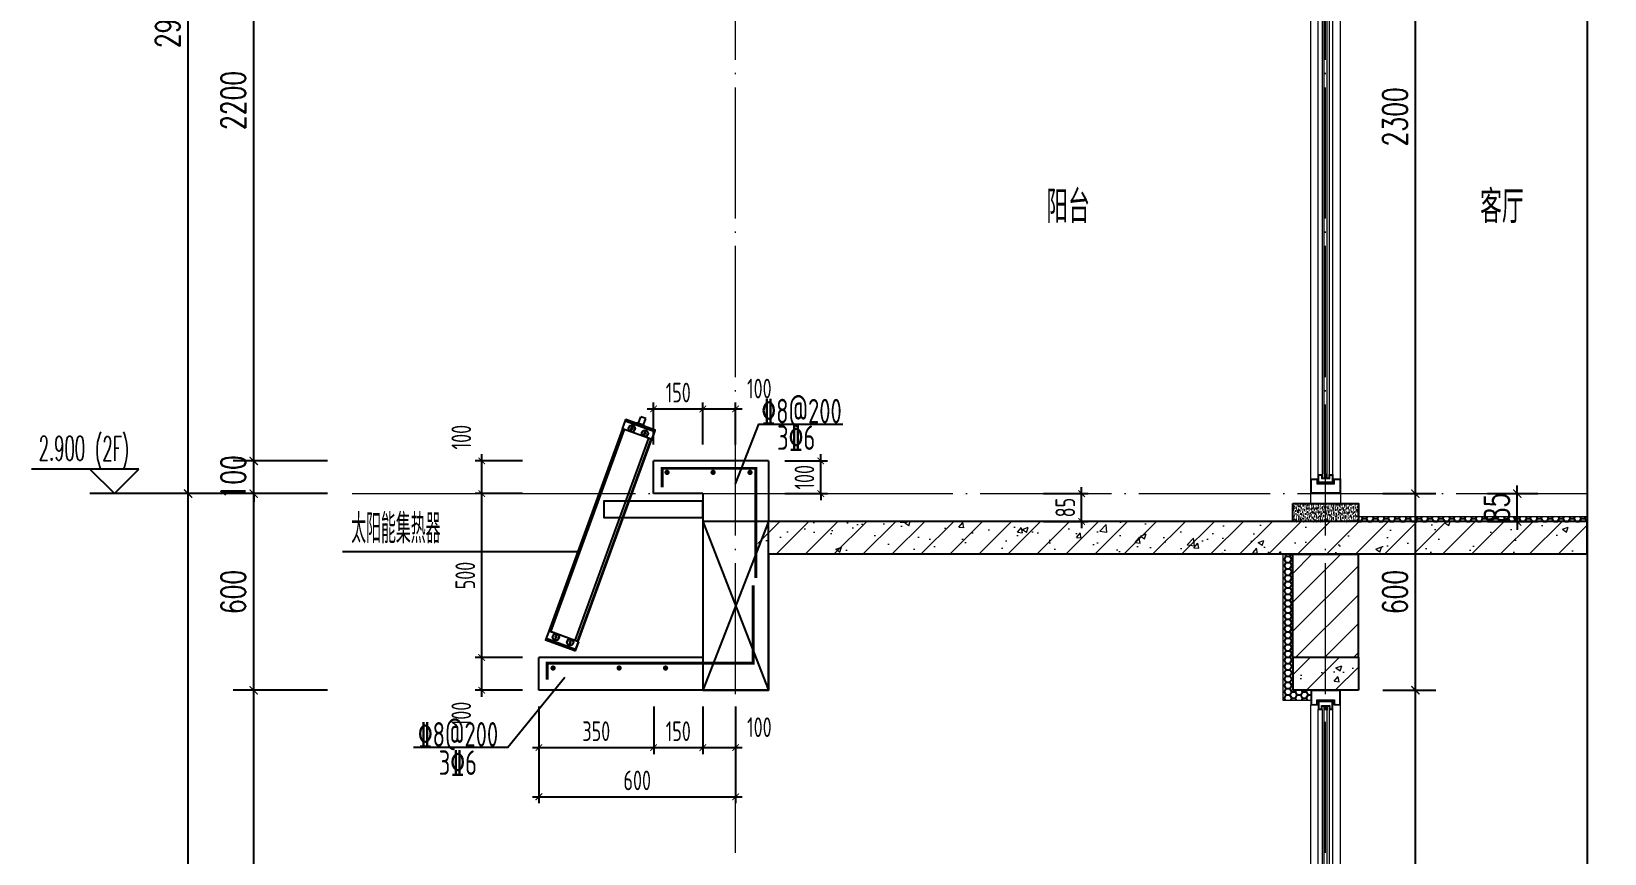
# Model space of a CAD drawing. Extents: x -668857 to 185752, y -270966 to 286822.
# Drawn here: x 45048 to 49847, y 125086 to 127595 of the extents above; entities that cross this region are included whole.
import ezdxf

# ---------------------------------------------------------------- set-up
doc = ezdxf.new("R2010")
doc.units = 0
doc.header["$LTSCALE"] = 1000
doc.linetypes.add('DOTE', pattern=[2.42, 2, -0.2, 0.02, -0.2])
doc.layers.get('0').update_dxf_attribs({"linetype": 'CONTINUOUS'})
doc.layers.get('DEFPOINTS').update_dxf_attribs({"linetype": 'CONTINUOUS'})
for name, color, linetype in [('DIM', 2, 'CONTINUOUS'), ('DIM_ELEV', 3, 'CONTINUOUS'), ('DIM_IDEN', 67, 'CONTINUOUS'), ('DIM_SYMB', 3, 'CONTINUOUS'), ('PUB_DIM', 3, 'CONTINUOUS'), ('PUB_TEXT', 2, 'CONTINUOUS'), ('REIN', 6, 'CONTINUOUS'), ('S-大样-砼线', 7, 'CONTINUOUS'), ('S-引出线', 40, 'CONTINUOUS'), ('TEXT', 2, 'CONTINUOUS'), ('WALL', 5, 'CONTINUOUS'), ('实线层', 7, 'CONTINUOUS'), ('立面-看线', 251, 'CONTINUOUS')]:
    doc.layers.add(name, color=color, linetype=linetype)
for name, color, linetype, lineweight in [('DOTE', 19, 'DOTE', 9), ('PUB_HATCH', 8, 'CONTINUOUS', 9), ('S_WINDOW', 144, 'CONTINUOUS', 15), ('细细', 250, 'CONTINUOUS', 0)]:
    doc.layers.add(name, color=color, linetype=linetype, lineweight=lineweight)
doc.styles.add('_TCH_DIM', font='SIMPLEX.shx', dxfattribs={"width": 0.7, "bigfont": 'GBCBIG.shx'})
doc.styles.add('_TCH_DIM_T3', font='SIMPLEX', dxfattribs={"width": 0.705882, "bigfont": 'GBCBIG'})
doc.styles.add('DIM_FONT_T3', font='SIMPLEX', dxfattribs={"width": 0.705882, "bigfont": 'GBCBIG'})
doc.styles.add('TSSD_DIMENSION', font='Tssdeng.shx', dxfattribs={"width": 0.7, "bigfont": 'tssdchn.shx'})
doc.styles.add('TSSD_REIN', font='tssdeng.shx', dxfattribs={"width": 0.7, "height": 300, "bigfont": 'tssdchn.shx'})
doc.dimstyles.new('_TCH_ARCH&&25', dxfattribs={"dimtxt": 74.375, "dimasz": 25, "dimexe": 62.5, "dimexo": 75, "dimgap": 25, "dimtad": 1, "dimdec": 0, "dimzin": 0, "dimdsep": 46, "dimtxsty": '_TCH_DIM_T3', "dimblk": 'ARCHTICK', "dimcen": 0.09, "dimclrt": 7, "dimazin": 0, "dimtfac": 1, "dimtdec": 0, "dimtix": 1, "dimtmove": 2, "dimatfit": 3, "dimldrblk": 'ARCHTICK', "dimfxl": 1, "dimtolj": 1, "dimtzin": 0, "dimarcsym": 0})
doc.dimstyles.new('TSSD_20_20', dxfattribs={"dimtxt": 60, "dimasz": 20, "dimexe": 20, "dimexo": 50, "dimgap": 20, "dimtad": 1, "dimdec": 0, "dimzin": 0, "dimdsep": 46, "dimtxsty": 'TSSD_DIMENSION', "dimblk": 'ARCHTICK', "dimblk1": 'ARCHTICK', "dimblk2": 'ARCHTICK', "dimcen": 0, "dimdle": 20, "dimclrt": 7, "dimadec": 0, "dimazin": 0, "dimtfac": 1, "dimtdec": 0, "dimtix": 1, "dimtmove": 2, "dimatfit": 3, "dimfxl": 1, "dimtolj": 1, "dimtzin": 0, "dimarcsym": 0})
pattern_1 = [(315, (145053.3697, 680712.4302), (-1.76776695, -1.76776695), []), (315, (145054.5482, 680712.4302), (-1.76776695, -1.76776695), [])]
pattern_2 = [(315, (145053.3697, 678374.192), (-1.76776695, -1.76776695), []), (315, (145054.5482, 678374.192), (-1.76776695, -1.76776695), [])]
pattern_3 = [(45, (-525879.05, 291727.59), (-44.194174, 44.194174), []), (50, (-525879.05, 291727.59), (179.315046, -15.688034), [18.75, -206.25]), (355, (-525879.05, 291727.6), (-34.687833, 188.048033), [15, -165]), (100.4514, (-525864.1, 291726.28), (144.627345, 172.359886), [15.93505, -175.28553]), (46.1842, (-525879.05, 291777.6), (266.81026, -41.37975), [28.125, -309.375]), (96.6356, (-525856.82, 291774.14), (233.66568, 243.52947), [23.90257, -262.92825]), (351.1842, (-525879.05, 291777.6), (233.66549, 243.52965), [22.5, -247.5]), (21, (-525854.05, 291765.09), (149.226763, -100.654723), [18.75, -206.25]), (326, (-525854.05, 291765.1), (60.828833, 181.28751), [15, -165]), (71.4514, (-525841.61, 291756.7), (210.055657, 80.632624), [15.93505, -175.28553]), (37.5, (-525879.05, 291727.59), (3.039964, 83.2234635), [0, -163, 0, -167.5, 0, -165.625]), (7.5, (-525879.05, 291727.59), (65.767384, 98.602928), [0, -95.5, 0, -159.25, 0, -63.125]), (327.5, (-525934.8, 291727.59), (133.455609, -5.638718), [0, -62.5, 0, -195, 0, -258.75]), (317.5, (-525959.8, 291727.59), (145.796542, 25.026246), [0, -81.25, 0, -129.5, 0, -183.75])]

# ---------------------------------------------------------------- blocks, each defined once
blk = doc.blocks.new('afzdfsregf')
at = {"layer": '细细'}
h = blk.add_hatch(dxfattribs=at)
h.set_pattern_fill('金属', color=256, style=0)
h.set_pattern_definition(pattern_1)
h.paths.add_polyline_path([(221063.8, 608913.8), (221043.8, 608913.8), (221043.8, 608927.3), (220993.8, 608927.3), (220993.8, 608913.8), (220973.8, 608913.8), (220973.8, 608958.8), (221063.8, 608958.8)])
h.paths.add_polyline_path([(221045.8, 608929.3), (221045.8, 608915.8), (221061.8, 608915.8), (221061.8, 608956.8), (220975.8, 608956.8), (220975.8, 608915.8), (220991.8, 608915.8), (220991.8, 608929.3)], flags=16)
h = blk.add_hatch(dxfattribs=at)
h.set_pattern_fill('金属', color=256, style=0)
h.set_pattern_definition(pattern_1)
h.paths.add_polyline_path([(220996.3, 608925.3), (220996.3, 608900.3), (221008.3, 608900.3), (221008.3, 608910.3), (221029.3, 608910.3), (221029.3, 608900.3), (221041.3, 608900.3), (221041.3, 608925.3)])
h.paths.add_polyline_path([(221039.3, 608923.3), (221039.3, 608902.3), (221031.3, 608902.3), (221031.3, 608912.3), (221006.3, 608912.3), (221006.3, 608902.3), (220998.3, 608902.3), (220998.3, 608923.3)], flags=16)
h = blk.add_hatch(color=256, dxfattribs=at)
edge = h.paths.add_edge_path()
edge.add_line((221023.3, 608910.3), (221023.3, 608898.3))
edge.add_arc((221018.8, 608890), 9.44, 61.5175, 118.4825)
edge.add_line((221014.3, 608898.3), (221014.3, 608910.3))
edge.add_arc((221018.8, 608918.6), 9.44, 241.5175, 298.4825)
h = blk.add_hatch(color=256, dxfattribs=at)
edge = h.paths.add_edge_path()
edge.add_line((221023.3, 606707.3), (221023.3, 606719.3))
edge.add_arc((221018.8, 606727.6), 9.44, 241.5175, 298.4825, ccw=False)
edge.add_line((221014.3, 606719.3), (221014.3, 606707.3))
edge.add_arc((221018.8, 606699), 9.44, 61.5175, 118.4825, ccw=False)
h = blk.add_hatch(dxfattribs=at)
h.set_pattern_fill('金属', color=256, style=0)
h.set_pattern_definition(pattern_2)
h.paths.add_polyline_path([(221063.8, 606703.8), (221043.8, 606703.8), (221043.8, 606690.3), (220993.8, 606690.3), (220993.8, 606703.8), (220973.8, 606703.8), (220973.8, 606658.8), (221063.8, 606658.8)])
h.paths.add_polyline_path([(221045.8, 606688.3), (221045.8, 606701.8), (221061.8, 606701.8), (221061.8, 606660.8), (220975.8, 606660.8), (220975.8, 606701.8), (220991.8, 606701.8), (220991.8, 606688.3)], flags=16)
h = blk.add_hatch(dxfattribs=at)
h.set_pattern_fill('金属', color=256, style=0)
h.set_pattern_definition(pattern_2)
h.paths.add_polyline_path([(220996.3, 606692.3), (220996.3, 606717.3), (221008.3, 606717.3), (221008.3, 606707.3), (221029.3, 606707.3), (221029.3, 606717.3), (221041.3, 606717.3), (221041.3, 606692.3)])
h.paths.add_polyline_path([(221039.3, 606694.3), (221039.3, 606715.3), (221031.3, 606715.3), (221031.3, 606705.3), (221006.3, 606705.3), (221006.3, 606715.3), (220998.3, 606715.3), (220998.3, 606694.3)], flags=16)
at = {"layer": 'S_WINDOW'}
for p, q in [((220973.8, 606703.8), (220973.8, 608913.8)), ((220996.3, 606717.3), (220996.3, 608900.3)), ((221041.3, 606717.3), (221041.3, 608900.3)), ((221063.8, 606703.8), (221063.8, 608913.8))]:
    blk.add_line(p, q, dxfattribs=at)
for points in [[(220973.8, 608958.8), (220973.8, 608913.8), (220993.8, 608913.8), (220993.8, 608927.3), (221043.8, 608927.3), (221043.8, 608913.8), (221063.8, 608913.8), (221063.8, 608958.8)], [(220975.8, 608956.8), (220975.8, 608915.8), (220991.8, 608915.8), (220991.8, 608929.3), (221045.8, 608929.3), (221045.8, 608915.8), (221061.8, 608915.8), (221061.8, 608956.8)], [(220996.3, 608925.3), (220996.3, 608900.3), (221008.3, 608900.3), (221008.3, 608910.3), (221029.3, 608910.3), (221029.3, 608900.3), (221041.3, 608900.3), (221041.3, 608925.3)], [(220998.3, 608923.3), (220998.3, 608902.3), (221006.3, 608902.3), (221006.3, 608912.3), (221031.3, 608912.3), (221031.3, 608902.3), (221039.3, 608902.3), (221039.3, 608923.3)], [(220973.8, 606658.8), (220973.8, 606703.8), (220993.8, 606703.8), (220993.8, 606690.3), (221043.8, 606690.3), (221043.8, 606703.8), (221063.8, 606703.8), (221063.8, 606658.8)], [(220975.8, 606660.8), (220975.8, 606701.8), (220991.8, 606701.8), (220991.8, 606688.3), (221045.8, 606688.3), (221045.8, 606701.8), (221061.8, 606701.8), (221061.8, 606660.8)], [(220996.3, 606692.3), (220996.3, 606717.3), (221008.3, 606717.3), (221008.3, 606707.3), (221029.3, 606707.3), (221029.3, 606717.3), (221041.3, 606717.3), (221041.3, 606692.3)], [(220998.3, 606694.3), (220998.3, 606715.3), (221006.3, 606715.3), (221006.3, 606705.3), (221031.3, 606705.3), (221031.3, 606715.3), (221039.3, 606715.3), (221039.3, 606694.3)]]:
    blk.add_lwpolyline(points, close=True, dxfattribs=at)
at = {"layer": '细细'}
for points in [[(221008.3, 608900.3), (221008.3, 606717.3)], [(221014.3, 606719.3), (221014.3, 608910.3)], [(221023.3, 606719.3), (221023.3, 608910.3)], [(221029.3, 608900.3), (221029.3, 606717.3)]]:
    blk.add_lwpolyline(points, dxfattribs=at)
for points in [[(221023.3, 608910.3), (221023.3, 608898.3, 0.253805), (221014.3, 608898.3), (221014.3, 608910.3, 0.253805)], [(221023.3, 606707.3), (221023.3, 606719.3, -0.253805), (221014.3, 606719.3), (221014.3, 606707.3, -0.253805)]]:
    blk.add_lwpolyline(points, format="xyb", close=True, dxfattribs=at)
blk = doc.blocks.new('_ArchTick')
at = {"color": 0, "linetype": 'ByBlock', "const_width": 0.15}
blk.add_lwpolyline([(-0.5, -0.5), (0.5, 0.5)], dxfattribs=at)
blk = doc.blocks.new('*D1517')
at = {"layer": 'DEFPOINTS', "color": 0, "transparency": 16777216}
for p in [(49096.1, 125584.6), (49270.1, 125584.6), (49096.1, 123284.6)]:
    blk.add_point(p, dxfattribs=at)
at = {"layer": 'PUB_DIM', "color": 0, "lineweight": -2, "transparency": 16777216}
for p, q in [((49171.1, 125584.6), (49332.6, 125584.6)), ((49270.1, 123284.6), (49270.1, 125584.6)), ((49171.1, 123284.6), (49332.6, 123284.6))]:
    blk.add_line(p, q, dxfattribs=at)
at = {"layer": 'PUB_DIM', "color": 0, "lineweight": -2, "transparency": 16777216, "xscale": 25, "yscale": 25, "zscale": 25}
for p, rotation in [((49270.1, 125584.6), 90), ((49270.1, 123284.6), 270)]:
    blk.add_blockref('_ArchTick', p, dxfattribs=dict(at, rotation=rotation))
at = {"layer": 'PUB_DIM', "color": 7, "transparency": 16777216, "insert": (49207.9, 124434.6), "char_height": 74.38, "attachment_point": 5, "rotation": 90, "style": '_TCH_DIM_T3'}
blk.add_mtext('\\A1;2300', dxfattribs=at)
blk = doc.blocks.new('*D1521')
at = {"layer": 'DEFPOINTS', "color": 0, "transparency": 16777216}
for p in [(45725.9, 125584.6), (46025.9, 125584.6), (46025.9, 123884.6)]:
    blk.add_point(p, dxfattribs=at)
at = {"layer": 'PUB_DIM', "color": 0, "lineweight": -2, "transparency": 16777216}
for p, q in [((45950.9, 125584.6), (45663.4, 125584.6)), ((45725.9, 123884.6), (45725.9, 125584.6)), ((45950.9, 123884.6), (45663.4, 123884.6))]:
    blk.add_line(p, q, dxfattribs=at)
at = {"layer": 'PUB_DIM', "color": 0, "lineweight": -2, "transparency": 16777216, "xscale": 25, "yscale": 25, "zscale": 25}
for p, rotation in [((45725.9, 125584.6), 90), ((45725.9, 123884.6), 270)]:
    blk.add_blockref('_ArchTick', p, dxfattribs=dict(at, rotation=rotation))
at = {"layer": 'PUB_DIM', "color": 7, "transparency": 16777216, "insert": (45663.7, 124734.6), "char_height": 74.38, "attachment_point": 5, "rotation": 90, "style": '_TCH_DIM_T3'}
blk.add_mtext('\\A1;1700', dxfattribs=at)
blk = doc.blocks.new('*D1523')
at = {"layer": 'DEFPOINTS', "color": 0, "transparency": 16777216}
for p in [(45525.9, 126184.6), (46025.9, 126184.6), (46025.9, 123284.6)]:
    blk.add_point(p, dxfattribs=at)
at = {"layer": 'PUB_DIM', "color": 0, "lineweight": -2, "transparency": 16777216}
for p, q in [((45950.9, 126184.6), (45463.4, 126184.6)), ((45525.9, 123284.6), (45525.9, 126184.6)), ((45950.9, 123284.6), (45463.4, 123284.6))]:
    blk.add_line(p, q, dxfattribs=at)
at = {"layer": 'PUB_DIM', "color": 0, "lineweight": -2, "transparency": 16777216, "xscale": 25, "yscale": 25, "zscale": 25}
for p, rotation in [((45525.9, 126184.6), 90), ((45525.9, 123284.6), 270)]:
    blk.add_blockref('_ArchTick', p, dxfattribs=dict(at, rotation=rotation))
at = {"layer": 'PUB_DIM', "color": 7, "transparency": 16777216, "insert": (45463.7, 124734.6), "char_height": 74.38, "attachment_point": 5, "rotation": 90, "style": '_TCH_DIM_T3'}
blk.add_mtext('\\A1;2900', dxfattribs=at)
blk = doc.blocks.new('A$C01192DFB')
at = {"layer": '实线层', "color": 5}
for p, q in [((-245.2, 221), (-235.1, 248.7)), ((-244.8, 220.8), (-234.5, 249)), ((-146.5, 211.5), (-236.8, 244.3)), ((-146.9, 212), (-236.2, 244.4)), ((-235.1, 248.7), (-234.7, 248.5)), ((-145.3, 216.4), (-234.6, 248.9)), ((-145.2, 216.5), (-234.5, 249)), ((-196.4, 238.3), (-189.3, 257.6)), ((-174.3, 252.1), (-189.3, 257.6)), ((-181.3, 232.8), (-174.3, 252.1)), ((-468.5, -396.9), (-243.8, 220.5)), ((-243.5, 220.4), (-468.2, -397)), ((-467.7, -397.2), (-243, 220.2)), ((-240, 219.1), (-464.7, -398.3)), ((-239.5, 218.9), (-464.2, -398.5)), ((-166, 192.2), (-390.7, -425.2)), ((-165.7, 192), (-390.4, -425.3)), ((-155, 188.2), (-245.2, 221)), ((-219.7, 220.8), (-218.7, 223.5)), ((-217.8, 218.6), (-219.7, 220.8)), ((-219.4, 214.4), (-214.3, 228.2)), ((-218.7, 223.5), (-215.9, 224)), ((-215, 219.1), (-217.8, 218.6)), ((-215.9, 224), (-214, 221.8)), ((-214, 221.8), (-215, 219.1)), ((-196.4, 238.3), (-203, 237.5)), ((-176.7, 228), (-203, 237.5)), ((-196.4, 238.3), (-181.3, 232.8)), ((-181.3, 232.8), (-176.7, 228)), ((-179.3, 206.1), (-178.4, 208.8)), ((-177.5, 203.9), (-179.3, 206.1)), ((-179, 199.7), (-174, 213.5)), ((-178.4, 208.8), (-175.5, 209.3)), ((-174.6, 204.4), (-177.5, 203.9)), ((-175.5, 209.3), (-173.7, 207.1)), ((-173.7, 207.1), (-174.6, 204.4)), ((-155.5, 188.3), (-145.2, 216.5)), ((-155, 188.2), (-144.9, 215.9)), ((-144.9, 215.9), (-145.4, 216)), ((-381.9, -428.4), (-157.2, 189)), ((-156.8, 188.8), (-381.5, -428.6)), ((-381.1, -428.7), (-156.4, 188.7)), ((-469.9, -396.4), (-480, -424.1)), ((-480, -424.1), (-479.6, -424.3)), ((-469.5, -396.6), (-479.7, -424.8)), ((-390.4, -457.1), (-479.7, -424.6)), ((-390.5, -457.2), (-479.7, -424.8)), ((-388.2, -452.5), (-478.4, -419.7)), ((-388.8, -452.7), (-478.1, -420.2)), ((-379.7, -429.2), (-469.9, -396.4)), ((-379.7, -429.2), (-468, -397.1)), ((-450.2, -412.7), (-451.2, -415.4)), ((-451.2, -415.4), (-449.4, -417.6)), ((-445.9, -408), (-450.9, -421.8)), ((-447.4, -412.2), (-450.2, -412.7)), ((-449.4, -417.6), (-446.5, -417.1)), ((-445.5, -414.4), (-447.4, -412.2)), ((-446.5, -417.1), (-445.5, -414.4)), ((-406.6, -428.6), (-407.6, -431.3)), ((-407.6, -431.3), (-405.7, -433.5)), ((-402.2, -423.9), (-407.2, -437.7)), ((-403.7, -428.1), (-406.6, -428.6)), ((-401.9, -430.3), (-403.7, -428.1)), ((-402.9, -433), (-401.9, -430.3)), ((-380.2, -429.1), (-390.5, -457.2)), ((-379.7, -429.2), (-389.8, -456.9)), ((-405.7, -433.5), (-402.9, -433)), ((-389.8, -456.9), (-390.3, -456.8))]:
    blk.add_line(p, q, dxfattribs=at)
for points in [[(-236.8, 244.3), (-236.7, 244.4), (-236.5, 244.5), (-236.4, 244.5), (-236.2, 244.4)], [(-146.5, 211.5), (-146.5, 211.6), (-146.6, 211.7), (-146.7, 211.9), (-146.9, 212)], [(-478.4, -419.7), (-478.4, -419.8), (-478.4, -420), (-478.2, -420.1), (-478.1, -420.2)], [(-388.2, -452.5), (-388.3, -452.6), (-388.4, -452.7), (-388.6, -452.7), (-388.8, -452.7)]]:
    blk.add_lwpolyline(points, dxfattribs=at)
blk.add_lwpolyline([(0, 0), (-302.4, 0), (-302.4, -49.7), (0, -49.7)], close=True, dxfattribs=at)
for centre, radius in [((-216.8, 221.3), 10), ((-216.8, 221.3), 9.5), ((-176.5, 206.6), 10), ((-176.5, 206.6), 9.5), ((-448.4, -414.9), 10), ((-448.4, -414.9), 9.5), ((-404.7, -430.8), 10), ((-404.7, -430.8), 9.5)]:
    blk.add_circle(centre, radius, dxfattribs=at)
for centre, start, end in [((-234.7, 248.5), 70, 160), ((-145.4, 216), 340, 70), ((-479.6, -424.3), 160, 250), ((-390.3, -456.8), 250, 340)]:
    blk.add_arc(centre, 0.5, start, end, dxfattribs=at)
blk = doc.blocks.new('*D1724')
at = {"layer": 'DEFPOINTS', "color": 0, "transparency": 16777216}
for p in [(49096.1, 126184.6), (49270.1, 126184.6), (49096.1, 125584.6)]:
    blk.add_point(p, dxfattribs=at)
at = {"layer": 'PUB_DIM', "color": 0, "lineweight": -2, "transparency": 16777216}
for p, q in [((49171.1, 126184.6), (49332.6, 126184.6)), ((49270.1, 125584.6), (49270.1, 126184.6)), ((49171.1, 125584.6), (49332.6, 125584.6))]:
    blk.add_line(p, q, dxfattribs=at)
at = {"layer": 'PUB_DIM', "color": 0, "lineweight": -2, "transparency": 16777216, "xscale": 25, "yscale": 25, "zscale": 25}
for p, rotation in [((49270.1, 126184.6), 90), ((49270.1, 125584.6), 270)]:
    blk.add_blockref('_ArchTick', p, dxfattribs=dict(at, rotation=rotation))
at = {"layer": 'PUB_DIM', "color": 7, "transparency": 16777216, "insert": (49207.9, 125884.6), "char_height": 74.38, "attachment_point": 5, "rotation": 90, "style": '_TCH_DIM_T3'}
blk.add_mtext('\\A1;600', dxfattribs=at)
blk = doc.blocks.new('*D1725')
at = {"layer": 'DEFPOINTS', "color": 0, "transparency": 16777216}
for p in [(49096.1, 128484.6), (49270.1, 128484.6), (49096.1, 126184.6)]:
    blk.add_point(p, dxfattribs=at)
at = {"layer": 'PUB_DIM', "color": 0, "lineweight": -2, "transparency": 16777216}
for p, q in [((49171.1, 128484.6), (49332.6, 128484.6)), ((49270.1, 126184.6), (49270.1, 128484.6)), ((49171.1, 126184.6), (49332.6, 126184.6))]:
    blk.add_line(p, q, dxfattribs=at)
at = {"layer": 'PUB_DIM', "color": 0, "lineweight": -2, "transparency": 16777216, "xscale": 25, "yscale": 25, "zscale": 25}
for p, rotation in [((49270.1, 128484.6), 90), ((49270.1, 126184.6), 270)]:
    blk.add_blockref('_ArchTick', p, dxfattribs=dict(at, rotation=rotation))
at = {"layer": 'PUB_DIM', "color": 7, "transparency": 16777216, "insert": (49207.9, 127334.6), "char_height": 74.38, "attachment_point": 5, "rotation": 90, "style": '_TCH_DIM_T3'}
blk.add_mtext('\\A1;2300', dxfattribs=at)
blk = doc.blocks.new('*D1741')
at = {"layer": 'DEFPOINTS', "color": 0, "transparency": 16777216}
for p in [(46596.1, 125584.6), (47196.2, 125584.6), (47196.2, 125259.5)]:
    blk.add_point(p, dxfattribs=at)
at = {"layer": 'DIM', "color": 0, "lineweight": -2, "transparency": 16777216}
for p, q in [((46596.1, 125534.6), (46596.1, 125239.5)), ((47196.2, 125534.6), (47196.2, 125239.5)), ((46576.1, 125259.5), (47216.2, 125259.5))]:
    blk.add_line(p, q, dxfattribs=at)
at = {"layer": 'DIM', "color": 0, "lineweight": -2, "transparency": 16777216, "xscale": 20, "yscale": 20, "zscale": 20, "rotation": 180}
blk.add_blockref('_ArchTick', (46596.1, 125259.5), dxfattribs=at)
at = {"layer": 'DIM', "color": 0, "lineweight": -2, "transparency": 16777216, "xscale": 20, "yscale": 20, "zscale": 20}
blk.add_blockref('_ArchTick', (47196.2, 125259.5), dxfattribs=at)
at = {"layer": 'DIM', "color": 7, "transparency": 16777216, "insert": (46896.1, 125309.5), "char_height": 60, "attachment_point": 5, "style": 'TSSD_DIMENSION'}
blk.add_mtext('\\A1;600', dxfattribs=at)
blk = doc.blocks.new('*D1742')
at = {"layer": 'DEFPOINTS', "color": 0, "transparency": 16777216}
for p in [(46596.1, 125584.6), (46946.2, 125584.6), (46946.2, 125409.5)]:
    blk.add_point(p, dxfattribs=at)
at = {"layer": 'DIM', "color": 0, "lineweight": -2, "transparency": 16777216}
for p, q in [((46596.1, 125534.6), (46596.1, 125389.5)), ((46946.2, 125534.6), (46946.2, 125389.5)), ((46576.1, 125409.5), (46966.2, 125409.5))]:
    blk.add_line(p, q, dxfattribs=at)
at = {"layer": 'DIM', "color": 0, "lineweight": -2, "transparency": 16777216, "xscale": 20, "yscale": 20, "zscale": 20, "rotation": 180}
blk.add_blockref('_ArchTick', (46596.1, 125409.5), dxfattribs=at)
at = {"layer": 'DIM', "color": 0, "lineweight": -2, "transparency": 16777216, "xscale": 20, "yscale": 20, "zscale": 20}
blk.add_blockref('_ArchTick', (46946.2, 125409.5), dxfattribs=at)
at = {"layer": 'DIM', "color": 7, "transparency": 16777216, "insert": (46771.1, 125459.5), "char_height": 60, "attachment_point": 5, "style": 'TSSD_DIMENSION'}
blk.add_mtext('\\A1;350', dxfattribs=at)
blk = doc.blocks.new('*D1743')
at = {"layer": 'DEFPOINTS', "color": 0, "transparency": 16777216}
for p in [(46946.2, 125584.6), (47096.2, 125584.6), (47096.2, 125409.5)]:
    blk.add_point(p, dxfattribs=at)
at = {"layer": 'DIM', "color": 0, "lineweight": -2, "transparency": 16777216}
for p, q in [((46946.2, 125534.6), (46946.2, 125389.5)), ((47096.2, 125534.6), (47096.2, 125389.5)), ((46926.2, 125409.5), (47116.2, 125409.5))]:
    blk.add_line(p, q, dxfattribs=at)
at = {"layer": 'DIM', "color": 0, "lineweight": -2, "transparency": 16777216, "xscale": 20, "yscale": 20, "zscale": 20, "rotation": 180}
blk.add_blockref('_ArchTick', (46946.2, 125409.5), dxfattribs=at)
at = {"layer": 'DIM', "color": 0, "lineweight": -2, "transparency": 16777216, "xscale": 20, "yscale": 20, "zscale": 20}
blk.add_blockref('_ArchTick', (47096.2, 125409.5), dxfattribs=at)
at = {"layer": 'DIM', "color": 7, "transparency": 16777216, "insert": (47021.2, 125459.5), "char_height": 60, "attachment_point": 5, "style": 'TSSD_DIMENSION'}
blk.add_mtext('\\A1;150', dxfattribs=at)
blk = doc.blocks.new('*D1744')
at = {"layer": 'DEFPOINTS', "color": 0, "transparency": 16777216}
for p in [(47096.2, 125584.6), (47196.2, 125584.6), (47196.2, 125409.5)]:
    blk.add_point(p, dxfattribs=at)
at = {"layer": 'DIM', "color": 0, "lineweight": -2, "transparency": 16777216}
for p, q in [((47096.2, 125534.6), (47096.2, 125389.5)), ((47196.2, 125534.6), (47196.2, 125389.5)), ((47076.2, 125409.5), (47216.2, 125409.5))]:
    blk.add_line(p, q, dxfattribs=at)
at = {"layer": 'DIM', "color": 0, "lineweight": -2, "transparency": 16777216, "xscale": 20, "yscale": 20, "zscale": 20, "rotation": 180}
blk.add_blockref('_ArchTick', (47096.2, 125409.5), dxfattribs=at)
at = {"layer": 'DIM', "color": 0, "lineweight": -2, "transparency": 16777216, "xscale": 20, "yscale": 20, "zscale": 20}
blk.add_blockref('_ArchTick', (47196.2, 125409.5), dxfattribs=at)
at = {"layer": 'DIM', "color": 7, "transparency": 16777216, "insert": (47268.6, 125471.7), "char_height": 60, "attachment_point": 5, "style": 'TSSD_DIMENSION'}
blk.add_mtext('\\A1;100', dxfattribs=at)
blk = doc.blocks.new('*D1745')
at = {"layer": 'DEFPOINTS', "color": 0, "transparency": 16777216}
for p in [(48086, 126184.6), (48251.9, 126184.6), (48086, 126099.6)]:
    blk.add_point(p, dxfattribs=at)
at = {"layer": 'DIM', "color": 0, "lineweight": -2, "transparency": 16777216}
for p, q in [((48136, 126184.6), (48271.9, 126184.6)), ((48251.9, 126184.6), (48251.9, 126204.6)), ((48251.9, 126099.6), (48251.9, 126184.6)), ((48136, 126099.6), (48271.9, 126099.6)), ((48251.9, 126099.6), (48251.9, 126079.6))]:
    blk.add_line(p, q, dxfattribs=at)
at = {"layer": 'DIM', "color": 0, "lineweight": -2, "transparency": 16777216, "xscale": 20, "yscale": 20, "zscale": 20}
for p, rotation in [((48251.9, 126184.6), 270), ((48251.9, 126099.6), 90)]:
    blk.add_blockref('_ArchTick', p, dxfattribs=dict(at, rotation=rotation))
at = {"layer": 'DIM', "color": 7, "transparency": 16777216, "insert": (48201.9, 126142.1), "char_height": 60, "attachment_point": 5, "rotation": 90, "style": 'TSSD_DIMENSION'}
blk.add_mtext('\\A1;85', dxfattribs=at)
blk = doc.blocks.new('*D1746')
at = {"layer": 'DEFPOINTS', "color": 0, "transparency": 16777216}
for p in [(49415.1, 126184.6), (49581, 126184.6), (49415.1, 126099.6)]:
    blk.add_point(p, dxfattribs=at)
at = {"layer": 'PUB_DIM', "color": 0, "lineweight": -2, "transparency": 16777216}
for p, q in [((49490.1, 126184.6), (49643.5, 126184.6)), ((49581, 126184.6), (49581, 126209.6)), ((49581, 126099.6), (49581, 126184.6)), ((49490.1, 126099.6), (49643.5, 126099.6)), ((49581, 126099.6), (49581, 126074.6))]:
    blk.add_line(p, q, dxfattribs=at)
at = {"layer": 'PUB_DIM', "color": 0, "lineweight": -2, "transparency": 16777216, "xscale": 25, "yscale": 25, "zscale": 25}
for p, rotation in [((49581, 126184.6), 270), ((49581, 126099.6), 90)]:
    blk.add_blockref('_ArchTick', p, dxfattribs=dict(at, rotation=rotation))
at = {"layer": 'PUB_DIM', "color": 7, "transparency": 16777216, "insert": (49518.8, 126142.1), "char_height": 74.38, "attachment_point": 5, "rotation": 90, "style": '_TCH_DIM_T3'}
blk.add_mtext('\\A1;85', dxfattribs=at)
blk = doc.blocks.new('*D1747')
at = {"layer": 'DEFPOINTS', "color": 0, "transparency": 16777216}
for p in [(47096.1, 126443.1), (46946.1, 126284.6), (47096.1, 126284.6)]:
    blk.add_point(p, dxfattribs=at)
at = {"layer": 'DIM', "color": 0, "lineweight": -2, "transparency": 16777216}
for p, q in [((46946.1, 126334.6), (46946.1, 126463.1)), ((47096.1, 126334.6), (47096.1, 126463.1)), ((46926.1, 126443.1), (47116.1, 126443.1))]:
    blk.add_line(p, q, dxfattribs=at)
at = {"layer": 'DIM', "color": 0, "lineweight": -2, "transparency": 16777216, "xscale": 20, "yscale": 20, "zscale": 20, "rotation": 180}
blk.add_blockref('_ArchTick', (46946.1, 126443.1), dxfattribs=at)
at = {"layer": 'DIM', "color": 0, "lineweight": -2, "transparency": 16777216, "xscale": 20, "yscale": 20, "zscale": 20}
blk.add_blockref('_ArchTick', (47096.1, 126443.1), dxfattribs=at)
at = {"layer": 'DIM', "color": 7, "transparency": 16777216, "insert": (47021.1, 126493.1), "char_height": 60, "attachment_point": 5, "style": 'TSSD_DIMENSION'}
blk.add_mtext('\\A1;150', dxfattribs=at)
blk = doc.blocks.new('*D1748')
at = {"layer": 'DEFPOINTS', "color": 0, "transparency": 16777216}
for p in [(47196.1, 126443.1), (47096.1, 126284.6), (47196.1, 126284.6)]:
    blk.add_point(p, dxfattribs=at)
at = {"layer": 'DIM', "color": 0, "lineweight": -2, "transparency": 16777216}
for p, q in [((47096.1, 126334.6), (47096.1, 126463.1)), ((47196.1, 126334.6), (47196.1, 126463.1)), ((47076.1, 126443.1), (47216.1, 126443.1))]:
    blk.add_line(p, q, dxfattribs=at)
at = {"layer": 'DIM', "color": 0, "lineweight": -2, "transparency": 16777216, "xscale": 20, "yscale": 20, "zscale": 20, "rotation": 180}
blk.add_blockref('_ArchTick', (47096.1, 126443.1), dxfattribs=at)
at = {"layer": 'DIM', "color": 0, "lineweight": -2, "transparency": 16777216, "xscale": 20, "yscale": 20, "zscale": 20}
blk.add_blockref('_ArchTick', (47196.1, 126443.1), dxfattribs=at)
at = {"layer": 'DIM', "color": 7, "transparency": 16777216, "insert": (47268.5, 126505.3), "char_height": 60, "attachment_point": 5, "style": 'TSSD_DIMENSION'}
blk.add_mtext('\\A1;100', dxfattribs=at)
blk = doc.blocks.new('*D1749')
at = {"layer": 'DEFPOINTS', "color": 0, "transparency": 16777216}
for p in [(47296.1, 126284.6), (47456.1, 126284.6), (47296.1, 126184.6)]:
    blk.add_point(p, dxfattribs=at)
at = {"layer": 'DIM', "color": 0, "lineweight": -2, "transparency": 16777216}
for p, q in [((47346.1, 126284.6), (47476.1, 126284.6)), ((47456.1, 126284.6), (47456.1, 126304.6)), ((47456.1, 126184.6), (47456.1, 126284.6)), ((47346.1, 126184.6), (47476.1, 126184.6)), ((47456.1, 126184.6), (47456.1, 126164.6))]:
    blk.add_line(p, q, dxfattribs=at)
at = {"layer": 'DIM', "color": 0, "lineweight": -2, "transparency": 16777216, "xscale": 20, "yscale": 20, "zscale": 20}
for p, rotation in [((47456.1, 126284.6), 270), ((47456.1, 126184.6), 90)]:
    blk.add_blockref('_ArchTick', p, dxfattribs=dict(at, rotation=rotation))
at = {"layer": 'DIM', "color": 7, "transparency": 16777216, "insert": (47406.1, 126234.6), "char_height": 60, "attachment_point": 5, "rotation": 90, "style": 'TSSD_DIMENSION'}
blk.add_mtext('\\A1;100', dxfattribs=at)
blk = doc.blocks.new('*D1750')
at = {"layer": 'DEFPOINTS', "color": 0, "transparency": 16777216}
for p in [(46421.5, 126284.6), (46596.1, 126284.6), (46596.1, 126184.6)]:
    blk.add_point(p, dxfattribs=at)
at = {"layer": 'DIM', "color": 0, "lineweight": -2, "transparency": 16777216}
for p, q in [((46546.1, 126284.6), (46401.5, 126284.6)), ((46421.5, 126164.6), (46421.5, 126304.6)), ((46546.1, 126184.6), (46401.5, 126184.6))]:
    blk.add_line(p, q, dxfattribs=at)
at = {"layer": 'DIM', "color": 0, "lineweight": -2, "transparency": 16777216, "xscale": 20, "yscale": 20, "zscale": 20}
for p, rotation in [((46421.5, 126284.6), 90), ((46421.5, 126184.6), 270)]:
    blk.add_blockref('_ArchTick', p, dxfattribs=dict(at, rotation=rotation))
at = {"layer": 'DIM', "color": 7, "transparency": 16777216, "insert": (46359.3, 126357), "char_height": 60, "attachment_point": 5, "rotation": 90, "style": 'TSSD_DIMENSION'}
blk.add_mtext('\\A1;100', dxfattribs=at)
blk = doc.blocks.new('*D1751')
at = {"layer": 'DEFPOINTS', "color": 0, "transparency": 16777216}
for p in [(46421.5, 126184.6), (46596.1, 126184.6), (46596.1, 125684.6)]:
    blk.add_point(p, dxfattribs=at)
at = {"layer": 'DIM', "color": 0, "lineweight": -2, "transparency": 16777216}
for p, q in [((46546.1, 126184.6), (46401.5, 126184.6)), ((46421.5, 125664.6), (46421.5, 126204.6)), ((46546.1, 125684.6), (46401.5, 125684.6))]:
    blk.add_line(p, q, dxfattribs=at)
at = {"layer": 'DIM', "color": 0, "lineweight": -2, "transparency": 16777216, "xscale": 20, "yscale": 20, "zscale": 20}
for p, rotation in [((46421.5, 126184.6), 90), ((46421.5, 125684.6), 270)]:
    blk.add_blockref('_ArchTick', p, dxfattribs=dict(at, rotation=rotation))
at = {"layer": 'DIM', "color": 7, "transparency": 16777216, "insert": (46371.5, 125934.6), "char_height": 60, "attachment_point": 5, "rotation": 90, "style": 'TSSD_DIMENSION'}
blk.add_mtext('\\A1;500', dxfattribs=at)
blk = doc.blocks.new('*D1752')
at = {"layer": 'DEFPOINTS', "color": 0, "transparency": 16777216}
for p in [(46421.5, 125684.6), (46596.1, 125684.6), (46596.1, 125584.6)]:
    blk.add_point(p, dxfattribs=at)
at = {"layer": 'DIM', "color": 0, "lineweight": -2, "transparency": 16777216}
for p, q in [((46421.5, 125564.6), (46421.5, 125704.6)), ((46546.1, 125684.6), (46401.5, 125684.6)), ((46546.1, 125584.6), (46401.5, 125584.6))]:
    blk.add_line(p, q, dxfattribs=at)
at = {"layer": 'DIM', "color": 0, "lineweight": -2, "transparency": 16777216, "xscale": 20, "yscale": 20, "zscale": 20}
for p, rotation in [((46421.5, 125684.6), 90), ((46421.5, 125584.6), 270)]:
    blk.add_blockref('_ArchTick', p, dxfattribs=dict(at, rotation=rotation))
at = {"layer": 'DIM', "color": 7, "transparency": 16777216, "insert": (46359.3, 125512.1), "char_height": 60, "attachment_point": 5, "rotation": 90, "style": 'TSSD_DIMENSION'}
blk.add_mtext('\\A1;100', dxfattribs=at)
blk = doc.blocks.new('*D1789')
at = {"layer": 'DEFPOINTS', "color": 0, "transparency": 16777216}
for p in [(45725.9, 126184.6), (46025.9, 126184.6), (46025.9, 125584.6)]:
    blk.add_point(p, dxfattribs=at)
at = {"layer": 'PUB_DIM', "color": 0, "lineweight": -2, "transparency": 16777216}
for p, q in [((45950.9, 126184.6), (45663.4, 126184.6)), ((45725.9, 125584.6), (45725.9, 126184.6)), ((45950.9, 125584.6), (45663.4, 125584.6))]:
    blk.add_line(p, q, dxfattribs=at)
at = {"layer": 'PUB_DIM', "color": 0, "lineweight": -2, "transparency": 16777216, "xscale": 25, "yscale": 25, "zscale": 25}
for p, rotation in [((45725.9, 126184.6), 90), ((45725.9, 125584.6), 270)]:
    blk.add_blockref('_ArchTick', p, dxfattribs=dict(at, rotation=rotation))
at = {"layer": 'PUB_DIM', "color": 7, "transparency": 16777216, "insert": (45663.7, 125884.6), "char_height": 74.38, "attachment_point": 5, "rotation": 90, "style": '_TCH_DIM_T3'}
blk.add_mtext('\\A1;600', dxfattribs=at)
blk = doc.blocks.new('*D1790')
at = {"layer": 'DEFPOINTS', "color": 0, "transparency": 16777216}
for p in [(45725.9, 126284.6), (46025.9, 126284.6), (46025.9, 126184.6)]:
    blk.add_point(p, dxfattribs=at)
at = {"layer": 'PUB_DIM', "color": 0, "lineweight": -2, "transparency": 16777216}
for p, q in [((45950.9, 126284.6), (45663.4, 126284.6)), ((45725.9, 126284.6), (45725.9, 126309.6)), ((45725.9, 126184.6), (45725.9, 126284.6)), ((45950.9, 126184.6), (45663.4, 126184.6)), ((45725.9, 126184.6), (45725.9, 126159.6))]:
    blk.add_line(p, q, dxfattribs=at)
at = {"layer": 'PUB_DIM', "color": 0, "lineweight": -2, "transparency": 16777216, "xscale": 25, "yscale": 25, "zscale": 25}
for p, rotation in [((45725.9, 126284.6), 270), ((45725.9, 126184.6), 90)]:
    blk.add_blockref('_ArchTick', p, dxfattribs=dict(at, rotation=rotation))
at = {"layer": 'PUB_DIM', "color": 7, "transparency": 16777216, "insert": (45663.7, 126234.6), "char_height": 74.38, "attachment_point": 5, "rotation": 90, "style": '_TCH_DIM_T3'}
blk.add_mtext('\\A1;100', dxfattribs=at)
blk = doc.blocks.new('*D1791')
at = {"layer": 'DEFPOINTS', "color": 0, "transparency": 16777216}
for p in [(45725.9, 128484.6), (46025.9, 128484.6), (46025.9, 126284.6)]:
    blk.add_point(p, dxfattribs=at)
at = {"layer": 'PUB_DIM', "color": 0, "lineweight": -2, "transparency": 16777216}
for p, q in [((45950.9, 128484.6), (45663.4, 128484.6)), ((45725.9, 126284.6), (45725.9, 128484.6)), ((45950.9, 126284.6), (45663.4, 126284.6))]:
    blk.add_line(p, q, dxfattribs=at)
at = {"layer": 'PUB_DIM', "color": 0, "lineweight": -2, "transparency": 16777216, "xscale": 25, "yscale": 25, "zscale": 25}
for p, rotation in [((45725.9, 128484.6), 90), ((45725.9, 126284.6), 270)]:
    blk.add_blockref('_ArchTick', p, dxfattribs=dict(at, rotation=rotation))
at = {"layer": 'PUB_DIM', "color": 7, "transparency": 16777216, "insert": (45663.7, 127384.6), "char_height": 74.38, "attachment_point": 5, "rotation": 90, "style": '_TCH_DIM_T3'}
blk.add_mtext('\\A1;2200', dxfattribs=at)
blk = doc.blocks.new('*D1806')
at = {"layer": 'DEFPOINTS', "color": 0, "transparency": 16777216}
for p in [(45525.9, 129084.6), (46025.9, 129084.6), (46025.9, 126184.6)]:
    blk.add_point(p, dxfattribs=at)
at = {"layer": 'PUB_DIM', "color": 0, "lineweight": -2, "transparency": 16777216}
for p, q in [((45950.9, 129084.6), (45463.4, 129084.6)), ((45525.9, 126184.6), (45525.9, 129084.6)), ((45950.9, 126184.6), (45463.4, 126184.6))]:
    blk.add_line(p, q, dxfattribs=at)
at = {"layer": 'PUB_DIM', "color": 0, "lineweight": -2, "transparency": 16777216, "xscale": 25, "yscale": 25, "zscale": 25}
for p, rotation in [((45525.9, 129084.6), 90), ((45525.9, 126184.6), 270)]:
    blk.add_blockref('_ArchTick', p, dxfattribs=dict(at, rotation=rotation))
at = {"layer": 'PUB_DIM', "color": 7, "transparency": 16777216, "insert": (45463.7, 127634.6), "char_height": 74.38, "attachment_point": 5, "rotation": 90, "style": '_TCH_DIM_T3'}
blk.add_mtext('\\A1;2900', dxfattribs=at)
blk = doc.blocks.new('A$C6EAB53B2')
at = {"layer": 'REIN'}
blk.add_lwpolyline([(818.6, 871.6, 9, 9, 0), (818.6, 929.8, 9, 9, 0), (1104.4, 929.8, 9, 9, 0), (1104.4, 595.1, 9, 9, 0)], format="xyseb", dxfattribs=at)
at = {"layer": 'REIN', "const_width": 8}
for points in [[(829.1, 917.5, 1), (837.1, 917.5, 1)], [(969.6, 917.5, 1), (977.6, 917.5, 1)], [(1082.2, 917.5, 1), (1090.2, 917.5, 1)], [(481.4, 320.3, 1), (489.4, 320.3, 1)], [(682.9, 320.3, 1), (690.9, 320.3, 1)], [(824.6, 320.3, 1), (832.6, 320.3, 1)]]:
    blk.add_lwpolyline(points, format="xyb", close=True, dxfattribs=at)
at = {"layer": 'REIN', "const_width": 9}
blk.add_lwpolyline([(467.5, 285.1), (467.5, 335.4), (1096.1, 335.4), (1096.1, 572.3)], dxfattribs=at)
at = {"layer": 'S-大样-砼线'}
for p, q in [((942.2, 767.5), (1142.2, 252.5)), ((1142.2, 767.5), (942.2, 252.5))]:
    blk.add_line(p, q, dxfattribs=at)
blk.add_lwpolyline([(1142.2, 767.5), (942.2, 767.5), (942.2, 252.5), (1142.2, 252.5)], close=True, dxfattribs=at)
at = {"layer": 'S-引出线'}
for points in [[(1042.2, 882.2), (1112.8, 1064.4), (1369.8, 1064.4)], [(521.6, 291.2), (347.8, 77.8), (59.4, 77.8)]]:
    blk.add_lwpolyline(points, dxfattribs=at)
at = {"layer": 'TEXT', "style": 'TSSD_REIN', "width": 0.7}
for s, p in [('%%1328@200', (1121, 1067)), ('3%%1326', (1168.9, 986.1)), ('%%1328@200', (72.9, 80.4)), ('3%%1326', (136.7, -5.8))]:
    blk.add_text(s, height=75, rotation=0, dxfattribs=at).set_placement(p)
blk = doc.blocks.new('20210809.02270736')
at = {"layer": 'TEXT'}
blk.add_blockref('A$C6EAB53B2', (87095.1, 66580.9), dxfattribs=at)
blk = doc.blocks.new('20210902.15310664')
at = {"layer": 'DOTE', "color": 1, "linetype": 'DOTE', "ltscale": 0.2}
for p, q in [((85057.8, -133245.9), (85057.8, -113645.9)), ((86857.8, -133245.9), (86857.8, -113645.9)), ((87656.3, -129245.9), (83887.6, -129245.9))]:
    blk.add_line(p, q, dxfattribs=at)

msp = doc.modelspace()

# ---------------------------------------------------------------- hatches: boundary and pattern name
at = {"layer": 'PUB_HATCH'}
h = msp.add_hatch(dxfattribs=at)
h.set_pattern_fill('钢筋混凝土', color=256, scale=25, style=0)
h.set_pattern_definition(pattern_3)
h.paths.add_polyline_path([(49794.66, 126099.56), (47296.13, 126099.56), (47229.46, 126066.23), (47296.13, 125999.56), (49794.66, 125999.56)])
h = msp.add_hatch(dxfattribs=at)
h.set_pattern_fill('普通砖', color=256, scale=25, style=0)
h.set_pattern_definition([(45, (-525879.05, 291772.47), (-44.1941915, 44.1941915), [])])
h.paths.add_polyline_path([(48896.13, 125684.56), (49096.13, 125684.56), (49096.13, 125999.56), (48896.13, 125999.56)])
h = msp.add_hatch(dxfattribs=at)
h.set_pattern_fill('钢筋混凝土', color=256, scale=25, style=0)
h.set_pattern_definition(pattern_3)
h.paths.add_polyline_path([(48896.13, 125684.56), (48896.13, 125584.56), (49096.13, 125584.56), (49096.13, 125684.56)])
at = {"layer": '立面-看线'}
h = msp.add_hatch(dxfattribs=at)
h.set_pattern_fill('碎沙', color=256, scale=4)
h.set_pattern_definition([(37.5, (-752157.109, -259262.392), (-0.32000626, 9.78826475), [0, -7.7216, 0, -8.636, 0, -8.255]), (7.5, (-752157.109, -259262.392), (8.99046566, 14.33650201), [0, -4.1656, 0, -6.9596, 0, -2.667]), (327.5, (-752163.357, -259262.392), (15.819847405, 0.02874369), [0, -2.54, 0, -9.144, 0, -11.938]), (317.5, (-752163.357, -259262.392), (15.27112905, 4.45858647), [0, -1.27, 0, -5.9944, 0, -6.858])])
h.paths.add_polyline_path([(48896.13, 126099.56), (49096.13, 126099.56), (49096.13, 126154.56), (48896.13, 126154.56)])
h = msp.add_hatch(dxfattribs=at)
h.set_pattern_fill('HONEY', color=256, scale=7)
h.set_pattern_definition([(0, (-752257.109, -259262.392), (16.66875, 9.623705), [11.1125, -22.225]), (120, (-752257.109, -259262.392), (-16.66874801, 9.62370845), [11.1125, -22.225]), (60, (-752257.109, -259262.392), (1.99e-06, 19.24741345), [-22.225, 11.1125])])
h.paths.add_polyline_path([(49794.66, 126114.56), (49096.13, 126114.56), (49096.13, 126099.56), (49794.66, 126099.56)])
h = msp.add_hatch(dxfattribs=at)
h.set_pattern_fill('HONEY', color=256, scale=7)
h.set_pattern_definition([(0, (-752157.109, -259262.392), (16.66875, 9.623705), [11.1125, -22.225]), (120, (-752157.109, -259262.392), (-16.66874801, 9.62370845), [11.1125, -22.225]), (60, (-752157.109, -259262.392), (1.99e-06, 19.24741345), [-22.225, 11.1125])])
h.paths.add_polyline_path([(48866.13, 125999.56), (48896.13, 125999.56), (48896.13, 125584.56), (48951.13, 125584.56), (48951.13, 125554.56), (48866.13, 125554.56)])

# ---------------------------------------------------------------- linework, layer by layer
at = {"layer": 'DIM_ELEV'}
for p, q in [((45375.94, 126259.56), (45047.94, 126259.56)), ((45300.94, 126184.56), (45225.94, 126259.56)), ((45300.94, 126184.56), (45375.94, 126259.56)), ((45725.94, 126184.56), (45225.94, 126184.56))]:
    msp.add_line(p, q, dxfattribs=at)
at = {"layer": 'DIM_IDEN'}
for p, q in [((46534.65, 126007.05), (45997.22, 126007.05)), ((46715.73, 126007.05), (46534.65, 126007.05))]:
    msp.add_line(p, q, dxfattribs=at)
at = {"layer": 'DIM_SYMB'}
msp.add_lwpolyline([(49794.66, 141204.56), (49794.66, 131572.68), (49847.16, 131553.58), (49742.16, 131535.06), (49794.66, 131516.43), (49794.66, 121884.56)], dxfattribs=at)
at = {"layer": 'PUB_HATCH', "color": 215, "true_color": 0xa953a0}
msp.add_line((49096.13, 126114.56), (49794.66, 126114.56), dxfattribs=at)
msp.add_lwpolyline([(48866.13, 125999.56), (48866.13, 125554.56), (48951.13, 125554.56)], dxfattribs=at)
at = {"layer": 'S_WINDOW'}
msp.add_lwpolyline([(48951.13, 126184.56), (49041.13, 126184.56), (49041.13, 126154.56), (48951.13, 126154.56)], close=True, dxfattribs=at)
at = {"layer": 'WALL'}
for p, q in [((47296.13, 126284.56), (46946.13, 126284.56)), ((46946.13, 126184.56), (46946.13, 126284.56)), ((47296.13, 126284.56), (47296.13, 126099.56)), ((47096.13, 126184.56), (46946.13, 126184.56)), ((47096.13, 126184.56), (47096.13, 126099.56)), ((47096.13, 126099.56), (47096.13, 125684.56)), ((49794.66, 126099.56), (47296.13, 126099.56)), ((49794.66, 125999.56), (49794.66, 126099.56)), ((49794.66, 125999.56), (47296.13, 125999.56)), ((47296.13, 125999.56), (47296.13, 125584.56)), ((48896.13, 125684.56), (48896.13, 125999.56)), ((48896.13, 125999.56), (49096.13, 125999.56)), ((49096.13, 125684.56), (49096.13, 125999.56)), ((47096.13, 125684.56), (46596.13, 125684.56)), ((46596.13, 125584.56), (46596.13, 125684.56)), ((48896.13, 125684.56), (48896.13, 125584.56)), ((49096.13, 125684.56), (48896.13, 125684.56)), ((49096.13, 125684.56), (49096.13, 125584.56)), ((47296.13, 125584.56), (46596.13, 125584.56)), ((49096.13, 125584.56), (48896.13, 125584.56))]:
    msp.add_line(p, q, dxfattribs=at)
msp.add_lwpolyline([(48896.13, 126154.56), (49096.13, 126154.56), (49096.13, 126099.56), (48896.13, 126099.56)], close=True, dxfattribs=at)

# ---------------------------------------------------------------- block references
for name, p in [('afzdfsregf', (-172022.63, -480474.2)), ('A$C01192DFB', (47096.13, 126161.81)), ('afzdfsregf', (-172022.63, -483374.2))]:
    msp.add_blockref(name, p)
at = {"layer": 'DOTE'}
msp.add_blockref('20210902.15310664', (-37861.63, 255430.45), dxfattribs=at)
at = {"layer": 'REIN'}
msp.add_blockref('20210809.02270736', (-40941.21, 58751.13), dxfattribs=at)

# ---------------------------------------------------------------- texts
at = {"layer": 'PUB_TEXT'}
for s, height, style, width, p in [('阳台', 100, 'TSSD_REIN', 0.7, (48144.04, 127010.18)), ('客厅', 100, 'TSSD_REIN', 0.7, (49467.54, 127010.18)), ('(2F)', 74.375, '_TCH_DIM', 0.494118, (45241.99, 126284.59)), ('2.900', 74.375, '_TCH_DIM', 0.494118, (45069.84, 126285.81)), ('太阳能集热器', 89.362, 'DIM_FONT_T3', 0.705882, (46023.47, 126033.3))]:
    msp.add_text(s, height=height, dxfattribs=dict(at, style=style, width=width)).set_placement(p)

# ---------------------------------------------------------------- dimensions: what is measured, and where the dimension line sits
at = {"layer": 'DIM'}
for p1, p2, distance, picture, middle in [((46946.13, 126284.56), (47096.13, 126284.56), 158.59, '*D1747', (47021.13, 126493.15)), ((47296.13, 126184.56), (47296.13, 126284.56), -160, '*D1749', (47406.13, 126234.56)), ((46596.13, 125684.56), (46596.13, 126184.56), 174.61, '*D1751', (46371.52, 125934.56)), ((48085.96, 126099.56), (48085.96, 126184.56), -165.96, '*D1745', (48201.92, 126142.06)), ((46596.13, 125584.56), (47196.16, 125584.56), -325.06, '*D1741', (46896.15, 125309.5)), ((46596.13, 125584.56), (46946.16, 125584.56), -175.06, '*D1742', (46771.15, 125459.5)), ((46946.16, 125584.56), (47096.16, 125584.56), -175.06, '*D1743', (47021.16, 125459.5))]:
    dim = msp.add_aligned_dim(p1=p1, p2=p2, distance=distance, dimstyle='TSSD_20_20', dxfattribs=at)
    dim.commit()
    dim.dimension.update_dxf_attribs({"geometry": picture, "text_midpoint": middle})
for base, p1, p2, angle, picture, middle in [((47196.13, 126443.15), (47096.13, 126284.56), (47196.13, 126284.56), 360, '*D1748', (47268.55, 126505.33)), ((46421.52, 126284.56), (46596.13, 126184.56), (46596.13, 126284.56), 90, '*D1750', (46359.33, 126356.98)), ((46421.52, 125684.56), (46596.13, 125584.56), (46596.13, 125684.56), 90, '*D1752', (46359.33, 125512.14)), ((47196.16, 125409.5), (47096.16, 125584.56), (47196.16, 125584.56), 0, '*D1744', (47268.58, 125471.69))]:
    dim = msp.add_linear_dim(base=base, p1=p1, p2=p2, angle=angle, dimstyle='TSSD_20_20', dxfattribs=at)
    dim.commit()
    dim.dimension.update_dxf_attribs({"geometry": picture, "text_midpoint": middle, "dimtype": 161})
at = {"layer": 'PUB_DIM'}
for p1, p2, distance, picture, middle in [((46025.94, 126184.56), (46025.94, 129084.56), 500, '*D1806', (45463.75, 127634.56)), ((46025.94, 126284.56), (46025.94, 128484.56), 300, '*D1791', (45663.75, 127384.56)), ((49096.13, 126184.56), (49096.13, 128484.56), -173.97, '*D1725', (49207.91, 127334.56)), ((46025.94, 126184.56), (46025.94, 126284.56), 300, '*D1790', (45663.75, 126234.56)), ((46025.94, 123284.56), (46025.94, 126184.56), 500, '*D1523', (45463.75, 124734.56)), ((46025.94, 125584.56), (46025.94, 126184.56), 300, '*D1789', (45663.75, 125884.56)), ((49096.13, 125584.56), (49096.13, 126184.56), -173.97, '*D1724', (49207.91, 125884.56)), ((49415.07, 126099.56), (49415.07, 126184.56), -165.96, '*D1746', (49518.84, 126142.06)), ((46025.94, 123884.56), (46025.94, 125584.56), 300, '*D1521', (45663.75, 124734.56)), ((49096.13, 123284.56), (49096.13, 125584.56), -173.97, '*D1517', (49207.91, 124434.56))]:
    dim = msp.add_aligned_dim(p1=p1, p2=p2, distance=distance, dimstyle='_TCH_ARCH&&25', dxfattribs=at)
    dim.commit()
    dim.dimension.update_dxf_attribs({"geometry": picture, "text_midpoint": middle})

doc.saveas('drawing.dxf')
